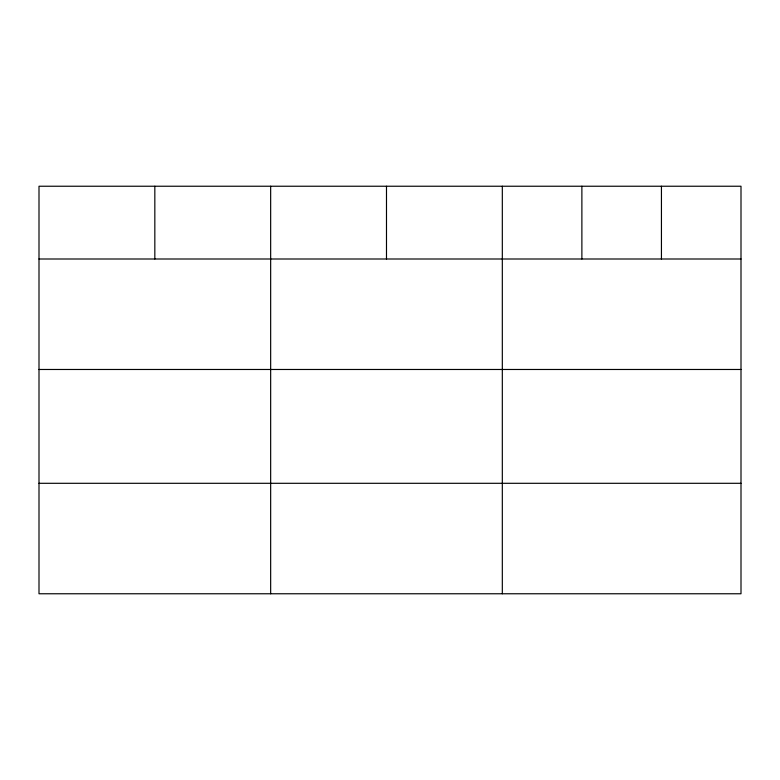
<?xml version="1.0" encoding="UTF-8"?>
<svg xmlns="http://www.w3.org/2000/svg" width="780" height="780" viewBox="0 0 780 780"><rect width="100%" height="100%" fill="white"/><g stroke="black" fill="none" stroke-linecap="round" stroke-linejoin="round"><path stroke-width="1.17" d="M741 369.476L741 186.235L39 186.235L39 593.765L741 593.765L741 369.476L39 369.476M39 258.999L741 258.999M39 483.298L741 483.298M661.44 186.235L661.44 258.999M581.88 186.235L581.88 258.999M502.32 186.235L502.32 593.765M386.49 186.235L386.49 258.999M270.66 186.235L270.66 593.765M154.83 186.235L154.83 258.999"/></g></svg>
